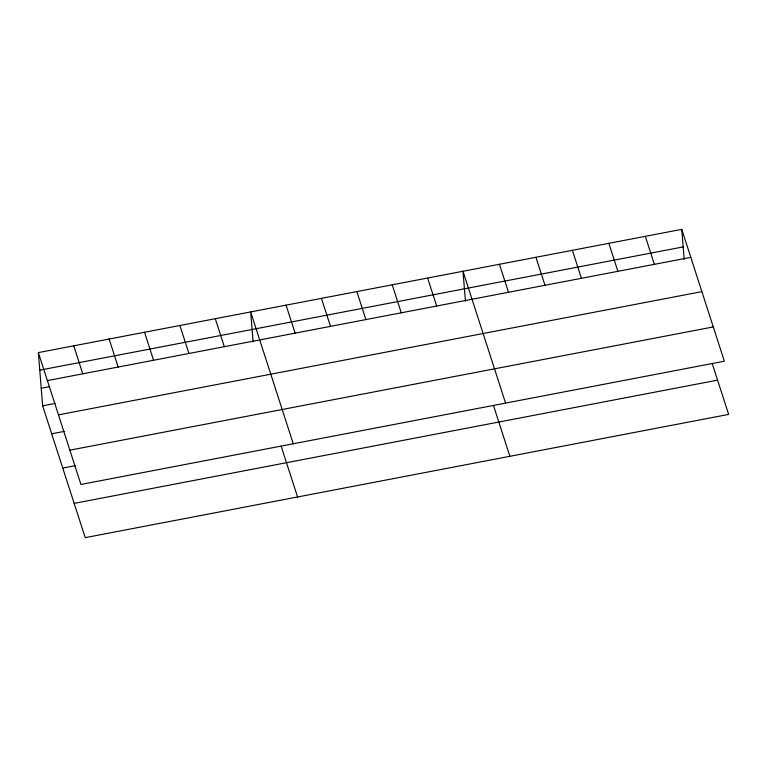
<?xml version="1.0" encoding="UTF-8"?>
<svg xmlns="http://www.w3.org/2000/svg" width="767" height="767" viewBox="0 0 767 767"><rect width="100%" height="100%" fill="white"/><g stroke="black" fill="none" stroke-linecap="round" stroke-linejoin="round"><path stroke-width="1.15" d="M38.35 352.599L681.767 229.352L724.355 361.199L80.938 484.447L38.35 352.599L42.645 405.801L85.233 537.648L728.65 414.401L712.236 363.587M39.769 370.154L683.186 246.907M47.391 380.595L690.808 257.348M41.226 388.246L49.222 386.712M42.645 405.801L55.205 403.394M58.465 414.861L701.882 291.623M51.696 433.796L64.246 431.399M69.864 450.171L713.281 326.934M62.76 468.071L75.319 465.665M74.169 503.382L717.576 380.135M645.306 236.332L654.347 264.337M608.845 243.321L617.886 271.317M572.383 250.301L581.424 278.306M535.922 257.29L544.973 285.286M499.461 264.27L508.511 292.265M505.587 403.106L463 271.25L465.425 301.249M493.478 405.484L509.892 456.307M427.612 278.028L436.663 306.033M392.225 284.806L401.275 312.811M356.837 291.585L365.888 319.59M321.45 298.363L330.5 326.368M286.062 305.141L295.113 333.146M293.262 443.777L250.675 311.92L253.1 341.919M281.144 446.154L297.558 496.978M215.287 318.708L224.328 346.703M179.9 325.486L188.941 353.482M144.512 332.264L153.553 360.26M109.125 339.043L118.166 367.038M73.737 345.821L82.778 373.817M681.767 229.352L684.193 259.342"/></g></svg>
